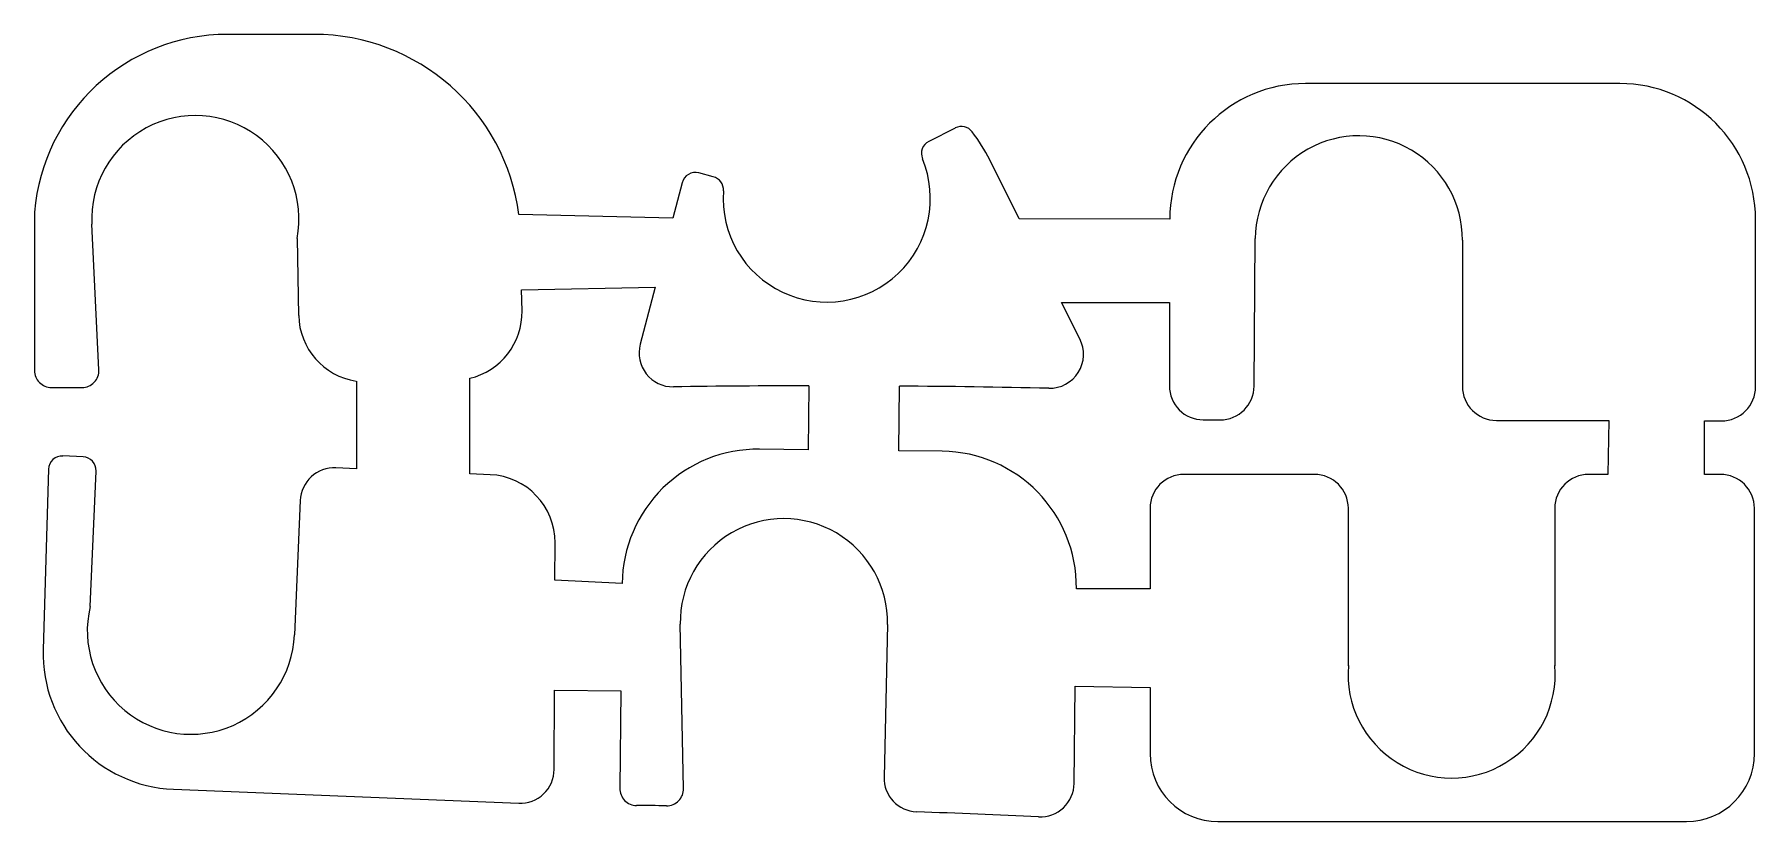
# Model space of a CAD drawing. Header units: millimetres. Extents: x -12.7 to 12.7, y -5.8 to 5.8.
import ezdxf

# ---------------------------------------------------------------- set-up
doc = ezdxf.new("R2010")
doc.units = ezdxf.units.MM
doc.layers.add('CUTOUTS', color=1, linetype='CONTINUOUS')
doc.layers.add('PERIMETER', color=5, linetype='CONTINUOUS')

msp = doc.modelspace()

# ---------------------------------------------------------------- linework, layer by layer
at = {"layer": 'CUTOUTS'}
for p, q in [((5.286, 0.616), (5.303, 2.787)), ((8.353, 2.763), (8.353, 0.612)), ((-5.497, 2.033), (-3.532, 2.073)), ((-5.49, 1.724), (-5.497, 2.033)), ((-3.532, 2.073), (-3.751, 1.232)), ((2.721, 1.31), (2.45, 1.848)), ((2.45, 1.848), (4.042, 1.848)), ((4.042, 1.848), (4.039, 0.622)), ((-6.259, -0.674), (-6.259, 0.731)), ((-1.268, 0.62), (-1.279, -0.32)), ((0.058, -0.335), (0.068, 0.616)), ((4.538, 0.12), (4.785, 0.12)), ((8.852, 0.112), (10.509, 0.108)), ((10.509, 0.108), (10.495, -0.682)), ((-1.279, -0.32), (-1.994, -0.312)), ((0.692, -0.342), (0.058, -0.335)), ((-5.961, -0.687), (-6.259, -0.674)), ((6.173, -0.682), (4.254, -0.682)), ((10.495, -0.682), (10.212, -0.682)), ((3.754, -1.182), (3.754, -2.365)), ((6.673, -3.498), (6.673, -1.182)), ((9.712, -1.182), (9.712, -3.498)), ((-5.006, -2.239), (-5.004, -1.69)), ((-4.017, -2.289), (-5.006, -2.239)), ((3.754, -2.365), (2.67, -2.365))]:
    msp.add_line(p, q, dxfattribs=at)
for centre, radius, start, end in [((6.828, 2.775), 1.525, -0.4479, 179.5595), ((-6.49, 1.704), 1, -76.6459, 1.1524), ((2.275, 1.085), 0.5, -91.2193, 26.7256), ((-3.268, 1.106), 0.5, 165.4095, 270.7864), ((-1.095, -157.214), 157.835, 90.06304, 90.78636), ((-1.095, -157.214), 157.835, 88.78068, 89.57787), ((4.539, 0.62), 0.5, 179.8809, 269.8809), ((4.786, 0.62), 0.5, 269.8809, 359.5595), ((8.853, 0.612), 0.5, 179.9963, 269.8809), ((-2.017, -2.312), 2, 89.3537, 179.3537), ((0.67, -2.342), 2, -0.6463, 89.3537), ((-6.004, -1.686), 1, -0.2273, 87.4968), ((4.254, -1.182), 0.5, 90, 180), ((6.173, -1.182), 0.5, 0, 90), ((10.212, -1.182), 0.5, 90, 180), ((8.193, -3.626), 1.525, -184.8263, 4.8263)]:
    msp.add_arc(centre, radius, start, end, dxfattribs=at)
at = {"layer": 'PERIMETER'}
for p, q in [((-8.553, 5.792), (-9.826, 5.792)), ((10.667, 5.07), (6.044, 5.07)), ((0.887, 4.415), (0.498, 4.217)), ((1.83, 3.079), (1.394, 3.946)), ((-3.132, 3.61), (-3.268, 3.09)), ((-2.675, 3.698), (-2.888, 3.753)), ((-12.667, 3.178), (-12.667, 0.846)), ((-3.268, 3.09), (-5.537, 3.14)), ((4.044, 3.074), (1.83, 3.079)), ((12.667, 0.605), (12.667, 3.07)), ((-11.719, 0.858), (-11.822, 2.999)), ((-8.801, 2.788), (-8.778, 1.658)), ((-12.417, 0.596), (-11.968, 0.596)), ((-7.929, 0.69), (-7.929, -0.601)), ((11.918, -0.682), (11.918, 0.105)), ((11.918, 0.105), (12.166, 0.105)), ((-11.951, -0.425), (-12.25, -0.412)), ((-12.459, -0.606), (-12.539, -3.258)), ((-11.847, -2.628), (-11.76, -0.634)), ((-7.929, -0.601), (-8.232, -0.588)), ((12.15, -0.682), (11.918, -0.682)), ((-8.754, -1.066), (-8.84, -3.044)), ((12.65, -4.792), (12.65, -1.182)), ((-3.112, -5.305), (-3.16, -2.889)), ((-0.111, -2.893), (-0.161, -5.138)), ((2.637, -5.23), (2.654, -3.797)), ((2.654, -3.797), (3.754, -3.821)), ((-5.018, -5.026), (-5.013, -3.857)), ((-5.013, -3.857), (-4.035, -3.868)), ((-4.035, -3.868), (-4.051, -5.302)), ((3.754, -3.821), (3.754, -4.792)), ((-10.621, -5.317), (-5.538, -5.523)), ((4.754, -5.792), (11.65, -5.792))]:
    msp.add_line(p, q, dxfattribs=at)
for centre, radius, start, end in [((-9.826, 2.941), 2.851, 90, 175.2239), ((-8.553, 2.751), 3.041, 7.3562, 90), ((6.044, 3.07), 2, 90, 179.8809), ((10.667, 3.07), 2, 0, 90), ((-10.299, 3.073), 1.525, -10.7494, 182.7621), ((0.977, 4.237), 0.2, 37.1637, 117.0539), ((-0.993, 2.744), 2.672, 26.7262, 37.1637), ((0.589, 4.039), 0.2, 117.0539, 202.5251), ((-1.005, 3.378), 1.525, -184.1995, 22.5251), ((-2.939, 3.56), 0.2, 75.4095, 165.4095), ((-2.725, 3.504), 0.2, -4.1995, 75.4095), ((-7.778, 1.678), 1, 181.1524, 261.3056), ((-12.417, 0.846), 0.25, 180.0081, 270.014), ((-11.968, 0.846), 0.25, -89.986, 2.7621), ((12.167, 0.605), 0.5, -90.1191, 0), ((-12.259, -0.612), 0.2, 87.4968, 178.2653), ((-11.96, -0.625), 0.2, -2.5032, 87.4968), ((-8.254, -1.087), 0.5, 87.4968, 177.4968), ((12.15, -1.182), 0.5, 0, 90), ((-1.636, -2.859), 1.525, -1.2894, 181.1358), ((-10.364, -2.983), 1.525, 166.5496, 357.71), ((-10.54, -3.319), 2, 178.2653, 267.6747), ((4.754, -4.792), 1, 180, 270), ((11.65, -4.792), 1, -90, 0), ((-5.518, -5.024), 0.5, 267.6747, 359.7727), ((-3.801, -5.305), 0.25, 179.3537, 269.4397), ((-3.362, -5.31), 0.25, -90.7193, 1.1358), ((0.338, -5.149), 0.5, 178.7106, 267.9423), ((2.137, -5.224), 0.5, 267.2907, 359.3537), ((-5.347, -163.382), 157.835, 89.28074, 89.43965), ((-5.347, -163.382), 157.835, 87.29072, 87.94229)]:
    msp.add_arc(centre, radius, start, end, dxfattribs=at)

doc.saveas('drawing.dxf')
